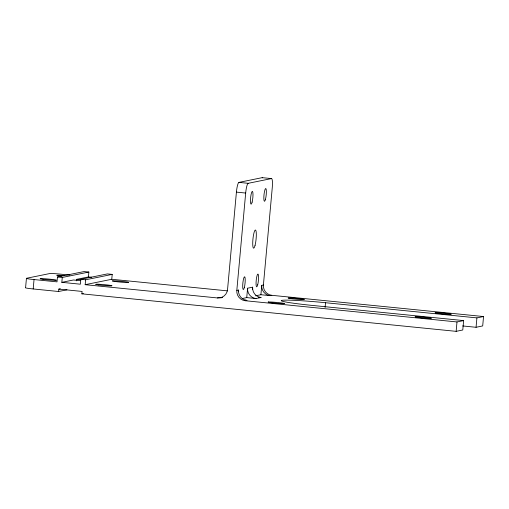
<?xml version="1.0" encoding="UTF-8"?>
<svg xmlns="http://www.w3.org/2000/svg" width="509" height="509" viewBox="0 0 509 509"><rect width="100%" height="100%" fill="white"/><g stroke="black" fill="none" stroke-linecap="round" stroke-linejoin="round"><path stroke-width="0.76" d="M69.822 275.076L60.635 274.154A9.448 0.496 5.2 0 0 49.71 273.562L26.443 278.296L25.59 287.693A9.448 0.496 5.2 0 0 33.187 288.959L58.605 291.504L66.959 289.806M33.187 288.959L34.046 279.562A9.448 0.496 5.2 0 1 26.443 278.296M76.643 280.86L76.789 279.301L88.42 276.941L88.865 272.054L84.049 271.571L57.46 276.979L57.014 281.865L34.046 279.562M58.605 291.504L58.821 289.099L60.342 288.788M112.203 274.389L85.614 279.797L85.168 284.684L111.757 279.276L112.203 274.389L107.386 273.912L80.797 279.314L80.352 284.2L61.831 282.342L62.276 277.456L88.865 272.054M462.656 325.945L476.055 327.287L482.697 325.932L483.55 316.541L476.914 317.89L325.531 302.721A37.793 1.979 5.2 0 0 281.833 300.355A37.793 1.979 5.2 0 0 312.233 305.419L463.635 320.594L462.776 329.991L456.14 331.346L81.866 293.833L82.089 291.428L58.821 289.099M483.55 316.541L271.819 295.315A9.448 9.296 78.5 0 1 263.407 284.995L272.27 187.643A9.448 1.622 -84.3 0 0 271.462 178.583L262.199 177.654L238.931 182.387A9.448 1.622 -84.3 0 0 236.418 192.122L227.555 289.475A9.448 9.296 78.5 0 1 217.438 297.943L85.168 284.684M463.635 320.594L456.993 321.949L245.223 300.724A9.448 9.296 78.5 0 1 236.819 290.397L245.675 193.051A9.448 1.622 -84.3 0 1 248.195 183.316L271.462 178.583M238.339 291.625L238.479 290.06L236.819 290.397M246.731 297.606L247.59 288.209L252.642 287.184A9.448 9.296 78.5 0 0 261.047 297.51L255.995 298.535L246.731 297.606L242.182 298.535M252.426 289.532L252.642 287.184M255.582 295.805L260.894 294.73L261.747 285.333L263.407 284.995M325.105 307.417L325.531 302.721M456.14 331.346L456.993 321.949M476.055 327.287L476.914 317.89M61.831 282.342L73.461 279.982L80.409 280.675M81.866 293.833L83.387 293.528M217.438 297.943L219.099 297.6A9.448 9.296 78.4 0 0 222.713 297.243M245.223 300.724L246.884 300.386A9.448 9.296 78.5 0 1 238.479 290.06M260.894 294.73L270.152 295.659L271.819 295.315M238.931 182.387L248.195 183.316M236.418 192.122L245.675 193.051M88.42 276.941L91.505 277.246M111.757 279.276L227.498 290.874M57.46 276.979L62.276 277.456M80.797 279.314L85.614 279.797M258.731 297.275L261.047 297.51M76.789 279.301L81.415 279.765M219.099 297.6L221.415 297.835M245.344 300.234L246.884 300.386M270.152 295.659A9.448 9.296 78.6 0 1 261.747 285.333M255.995 298.535A9.448 9.296 78.5 0 1 247.59 288.209M262.199 177.654A9.448 1.622 -84.3 0 1 262.599 177.889M61.436 276.171A8.239 0.433 5.2 0 1 56.849 275.286A8.239 0.433 5.2 0 1 64.236 275.598M268.428 302.002L268.135 302.085A8.239 0.433 5.2 0 0 275.216 303.16A8.239 0.433 5.2 0 0 284.251 303.663L284.544 303.58A8.239 0.433 5.2 0 0 277.462 302.505A8.239 0.433 5.2 0 0 268.428 302.002M290.989 298.63A8.239 0.433 5.2 0 0 304.357 299.585A8.239 0.433 5.2 0 0 293.502 298.121A8.239 0.433 5.2 0 0 290.989 298.63M417.972 317.412A8.239 0.433 5.2 0 0 431.346 318.367A8.239 0.433 5.2 0 0 420.485 316.897A8.239 0.433 5.2 0 0 417.972 317.412M437.893 313.353A8.239 0.433 5.2 0 0 451.26 314.308A8.239 0.433 5.2 0 0 440.4 312.844A8.239 0.433 5.2 0 0 437.893 313.353M265.488 199.261A6.426 1.101 -84.3 0 0 265.952 188.674A6.426 1.101 -84.3 0 0 263.859 196.779A6.426 1.101 -84.3 0 0 265.488 199.261M252.114 202.13A6.426 1.101 -84.3 0 0 252.579 191.543A6.426 1.101 -84.3 0 0 250.485 199.649A6.426 1.101 -84.3 0 0 252.114 202.13M255.073 245.281A9.124 1.565 -84.3 0 0 255.734 230.24A9.124 1.565 -84.3 0 0 252.757 241.762A9.124 1.565 -84.3 0 0 255.073 245.281M257.707 284.773A6.426 1.101 -84.3 0 0 258.171 274.186A6.426 1.101 -84.3 0 0 256.078 282.291A6.426 1.101 -84.3 0 0 257.707 284.773M244.345 287.49A6.426 1.101 -84.3 0 0 244.81 276.902A6.426 1.101 -84.3 0 0 242.717 285.008A6.426 1.101 -84.3 0 0 244.345 287.49M115.199 281.515A8.239 0.433 5.2 0 0 128.573 282.47A8.239 0.433 5.2 0 0 117.713 281A8.239 0.433 5.2 0 0 115.199 281.515M98.555 284.9A8.239 0.433 5.2 0 0 111.929 285.854A8.239 0.433 5.2 0 0 101.068 284.385A8.239 0.433 5.2 0 0 98.555 284.9M42.985 279.326A8.239 0.433 5.2 0 0 56.353 280.287A8.239 0.433 5.2 0 0 45.498 278.817A8.239 0.433 5.2 0 0 42.985 279.326"/></g></svg>
